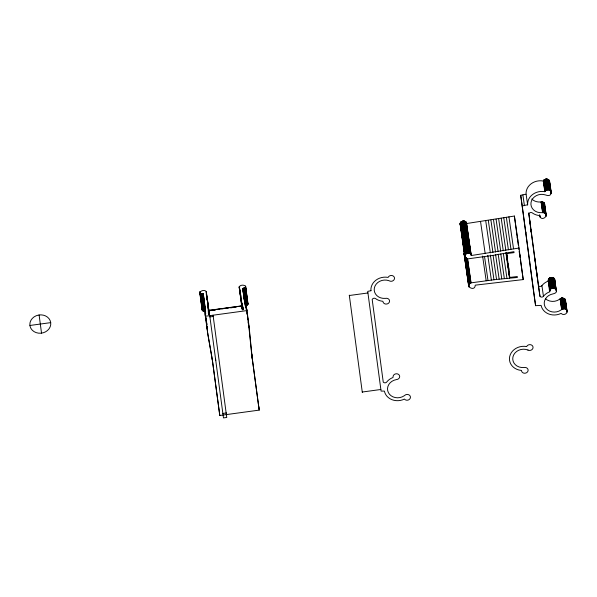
<?xml version="1.0" encoding="UTF-8"?>
<svg xmlns="http://www.w3.org/2000/svg" width="597" height="597" viewBox="0 0 597 597"><rect width="100%" height="100%" fill="white"/><g stroke="black" fill="none" stroke-linecap="round" stroke-linejoin="round"><path stroke-width="0.9" d="M464.153 254.501L464.459 252.285M509.913 276.695L509.577 277.471L517.248 276.508L517.375 277.463L496.547 279.441L471.055 282.844C463.824 285.769 475.07 292.351 475.242 285.157L523.226 279.583L519.009 248.046L471.272 255.523C469.212 248.636 460.108 257.986 467.847 258.874L493.323 255.337L513.92 251.658L514.047 252.621L506.383 253.665L506.711 252.8M549.553 182.704C550.658 178.996 544.531 177.727 543.3 181.04A13.806 12.052 -8.2 0 0 526.091 194.092L520.703 195.294L534.054 295.008L535.591 305.671L541.106 305.388A13.806 12.052 -8.2 0 0 561.083 313.388C562.867 315.604 567.426 314.335 567.135 311.216M519.009 248.046L514.398 216.047L466.66 223.524C465.958 218.905 457.824 221.666 460.615 225.673M554.755 280.896C555.777 276.769 548.598 276.18 548.255 280.127L549.598 291.843A13.806 12.052 -8.2 0 0 543.449 296.291A2.104 1.836 -8.2 0 1 539.942 296.291L528.897 213.838A2.104 1.836 -8.2 0 1 532.278 212.898A13.806 12.052 -8.2 0 0 539.382 215.539C542.054 223.629 551.74 212.36 542.046 212.659A10.492 9.156 -8.2 0 1 531.061 202.301A10.492 9.156 -8.2 0 1 545.524 194.95C554.852 198.614 550.643 184.413 544.785 191.697A13.806 12.052 -8.2 0 0 527.629 204.756L522.241 205.958L520.703 195.294M548.255 280.127L548.061 281.18A13.806 12.052 -8.2 0 0 541.912 285.627A2.104 1.836 -8.2 0 1 538.404 285.627L535.822 266.553L537.643 279.389M567.113 311.067C566.546 308.276 562.59 308.097 560.934 310.052A10.492 9.156 -8.2 0 1 545.061 306.836A10.492 9.156 -8.2 0 1 552.926 293.911C562.329 291.993 550.098 283.03 549.874 291.746M565.59 301.157L565.598 300.552M244.263 300.246L242.68 288.47C250.389 286.702 240.979 282.851 239.166 287.06L241.039 299.47L243.464 309.433L242.367 309.582L241.83 305.843L209.002 310.321L209.54 314.059L208.443 314.209L207.965 303.977L206.256 291.552C203.338 287.985 195.361 294.209 203.271 293.843L204.681 304.425L205.159 314.656L207.696 333.454L212.39 360.192L219.793 415.49L259.195 410.117L251.553 353.223L248.695 324.947M544.71 205.107C545.106 202.846 542.472 201.405 540.509 201.987A10.492 9.156 -8.2 0 1 531.785 198.988M202.077 309.552L202.935 310.806L205.577 311.044M241.725 306.097L241.875 303.575M245.665 305.545L247.852 304.313L247.486 302.88M544.837 191.704L543.315 180.995M565.575 300.403C565.008 297.612 561.053 297.425 559.396 299.388A10.492 9.156 -8.2 0 1 545.457 298.716M371.013 290.702L367.722 291.373L381.08 391.087L384.401 391.102A13.806 12.052 -8.2 0 0 404.378 399.094L404.453 399.109A3.313 2.895 -8.2 0 0 409.527 399.259A3.313 2.895 -8.2 0 0 408.952 394.848L407.841 394.475A3.313 2.895 -8.2 0 0 404.811 395.348L404.229 395.766A10.492 9.156 -8.2 0 1 388.356 392.55A10.492 9.156 -8.2 0 1 396.221 379.625L396.423 379.565A3.313 2.895 -8.2 0 0 399.684 376.595A3.313 2.895 -8.2 0 0 396.512 373.767L395.326 373.953A3.313 2.895 -8.2 0 0 393.095 377.117L392.893 377.558A13.806 12.052 -8.2 0 0 386.744 382.005A2.104 1.836 -8.2 0 1 383.237 382.005L372.192 299.552A2.104 1.836 -8.2 0 1 375.573 298.612A13.806 12.052 -8.2 0 0 382.677 301.254L382.99 301.627A3.313 2.895 -8.2 0 0 385.968 304.074L387.162 303.94A3.313 2.895 -8.2 0 0 389.475 300.358A3.313 2.895 -8.2 0 0 385.55 298.373L385.341 298.373A10.492 9.156 -8.2 0 1 374.356 288.008A10.492 9.156 -8.2 0 1 388.819 280.657L389.49 280.911A3.313 2.895 -8.2 0 0 392.639 280.941L393.617 280.284A3.313 2.895 -8.2 0 0 392.998 275.874A3.313 2.895 -8.2 0 0 388.147 277.374L388.08 277.411A13.806 12.052 -8.2 0 0 370.924 290.47L370.953 290.717M29.917 325.469L50.715 322.634A10.492 9.156 -8.2 0 0 34.066 316.903A10.492 9.156 -8.2 0 0 36.171 332.626A10.492 9.156 -8.2 0 0 50.715 322.634M209.54 314.276L209.025 310.477L241.852 306L242.337 309.552M209.04 310.634L210.868 310.38M212.689 310.134L215.427 309.761M217.248 309.515L219.077 309.261M221.808 308.888L223.636 308.642M225.457 308.395L228.196 308.022M230.017 307.768L232.755 307.395M234.576 307.149L236.405 306.903M239.136 306.53L241.875 306.157M209.062 310.791L210.89 310.544M213.622 310.171L215.45 309.918M230.949 307.806L232.778 307.559M240.069 306.567L241.897 306.313M349.335 295.508L367.939 292.97M213.569 316.425L209.92 316.925L209.711 315.44L223.465 417.907L226.748 417.46L213.054 315.209M362.26 392.028L380.864 389.49M222.845 413.437L226.494 412.945M527.852 350.006L528.024 350.066A3.313 2.895 -8.2 0 0 532.658 348.812A3.313 2.895 -8.2 0 0 531.158 344.865A3.313 2.895 -8.2 0 0 526.688 346.536L526.614 346.566A13.806 12.052 -8.2 0 0 509.704 356.469A13.806 12.052 -8.2 0 0 521.211 370.409L521.502 370.483A3.313 2.895 -8.2 0 0 524.502 373.237L525.703 373.095A3.313 2.895 -8.2 0 0 528.017 369.521A3.313 2.895 -8.2 0 0 524.084 367.528L523.875 367.528A10.492 9.156 -8.2 0 1 512.942 356.931A10.492 9.156 -8.2 0 1 527.852 350.006L528.024 350.066M208.077 308.253L208.554 308.753M464.794 255.546L464.205 254.643M242.68 288.47L244.322 299.022L246.979 310.582L205.39 316.253L205.159 314.656M212.39 360.192L207.465 331.857L207.696 333.454M528.644 212.905L530.457 225.726M208.696 309.671L209.248 313.35M519.987 256.068L519.696 253.971M549.591 181.204L551.218 192.465M549.427 180.772L551.195 192.921M549.277 180.503L551.091 193.368M549.098 180.257L550.725 191.047M550.777 191.741L551.031 193.518M548.994 180.137L550.531 190.801M550.718 191.883L550.971 193.659M548.882 180.018L550.419 190.689M548.643 179.809L550.307 190.577M548.516 179.712L550.053 190.376M548.382 179.622L549.919 190.286M548.24 179.54L549.777 190.204M548.098 179.458L549.636 190.13M565.456 299.963L567.143 311.671M547.949 179.391L549.486 190.055M565.262 299.552L567.075 312.127M565.18 299.418L566.717 310.082M547.792 179.324L549.33 189.995M564.993 299.172L566.628 309.955M547.636 179.272L549.173 189.936M564.889 299.052L566.426 309.716M547.471 179.219L549.009 189.891M564.658 298.836L566.314 309.604M547.307 179.182L548.844 189.846M564.531 298.731L566.068 309.395M564.404 298.634L565.941 309.306M547.136 179.145L548.673 189.816M564.262 298.545L565.799 309.216M546.971 179.122L548.509 189.786M564.12 298.463L565.658 309.134M546.8 179.107L548.337 189.771M546.628 179.093L548.165 189.764M546.456 179.093L547.994 189.756M546.277 179.1L547.815 189.764M546.106 179.115L547.643 189.779M545.934 179.137L547.471 189.801M563.016 298.097L564.553 308.761M545.762 179.167L547.3 189.831M562.844 298.067L564.381 308.739M545.598 179.204L547.136 189.868M562.673 298.052L564.21 308.724M545.427 179.249L546.964 189.913M562.501 298.052L564.038 308.716M545.262 179.301L546.8 189.965M562.322 298.052L563.859 308.716M545.106 179.361L546.643 190.025M562.15 298.06L563.687 308.724M544.942 179.428L546.479 190.1M561.978 298.075L563.516 308.739M544.792 179.503L546.33 190.174M561.807 298.097L563.344 308.768M544.643 179.585L546.18 190.249M544.494 179.675L546.031 190.339M561.635 298.134L563.172 308.798M544.36 179.772L545.897 190.436M561.471 298.172L563.008 308.843M561.299 298.224L562.837 308.888M544.225 179.869L545.762 190.533M544.091 179.973L545.628 190.644M561.143 298.276L562.68 308.94M543.971 180.085L545.509 190.756M560.979 298.336L562.516 309.007M543.86 180.204L545.397 190.868M560.822 298.41L562.359 309.074M543.748 180.324L545.285 190.995M543.643 180.451L545.18 191.122M560.673 298.485L562.21 309.149M543.554 180.585L545.091 191.249M560.523 298.567L562.061 309.239M543.464 180.719L544.927 191.525M560.382 298.657L561.919 309.328M560.24 298.754L561.777 309.425M560.105 298.858L561.643 309.522M544.576 203.764L546.27 215.621M544.367 203.353L546.218 215.927M544.285 203.219L546.18 216.077M544.091 202.973L545.628 213.845M543.986 202.861L545.524 213.525M543.874 202.749L545.412 213.413M543.621 202.547L545.285 213.308M554.68 279.254L556.382 291.112M543.494 202.45L545.031 213.122M554.553 278.978L556.329 291.418M543.352 202.368L544.889 213.032M554.397 278.717L556.016 289.508M543.21 202.286L544.748 212.95M554.203 278.471L555.837 289.254M554.098 278.351L555.74 289.336M543.061 202.211L544.598 212.883M553.979 278.239L555.516 288.911M542.904 202.152L544.442 212.816M553.859 278.135L555.397 288.806M542.748 202.092L544.285 212.756M553.598 277.941L555.27 288.702M542.591 202.04L544.128 212.704M553.464 277.859L555.001 288.523M542.427 201.995L543.964 212.659M553.315 277.777L554.852 288.448M542.255 201.958L543.792 212.629M553.173 277.702L554.703 288.373M542.091 201.928L543.628 212.599M553.016 277.642L554.553 288.306M541.919 201.913L543.457 212.577M552.859 277.583L554.397 288.247M552.695 277.53L554.232 288.194M541.748 201.898L543.285 212.562M552.531 277.486L554.068 288.157M541.576 201.898L543.113 212.562M541.404 201.898L542.942 212.562M552.367 277.448L553.904 288.12M552.203 277.426L553.732 288.09M541.225 201.913L542.763 212.577M552.031 277.404L553.568 288.067M541.054 201.928L542.591 212.599M551.859 277.389L553.397 288.06M551.68 277.389L553.218 288.053M550.494 277.575L552.031 288.247M550.33 277.635L551.867 288.299M550.173 277.702L551.71 288.366M550.016 277.769L551.553 288.441M549.859 277.851L551.397 288.515M549.718 277.933L551.255 288.605M549.576 278.03L551.113 288.694M549.441 278.127L550.979 288.791M549.307 278.232L550.844 288.896M549.188 278.344L550.718 289.008M549.068 278.456L550.606 289.127M539.792 215.129L540.136 217.039M548.956 278.575L550.494 289.247M539.651 214.86L539.972 216.778M548.852 278.702L550.389 289.366M548.755 278.829L550.292 289.5M548.665 278.963L550.203 289.635M548.583 279.105L550.053 289.911M548.449 279.389L549.986 290.052M548.389 279.53L549.882 290.343M548.307 279.829L549.815 290.642M541.912 285.627L543.449 296.291M526.121 194.338L527.658 205.002M531.308 232.487L531.024 230.345M534.815 258.643L534.845 258.949M535.158 261.247L534.875 259.105M538.404 285.627L539.942 296.291M522.89 194.995L524.427 205.659M525.487 230.629L525.517 230.927M525.838 233.233L525.554 231.091M529.338 259.389L529.375 259.695M529.688 261.993L529.405 259.852M517.293 237.196L517.718 240.337L517.614 239.509M518.621 247.583L518.883 249.412M519.144 251.24L519.412 253.068M519.674 254.897L520.069 257.643M520.33 259.471L523.226 279.583M508.92 216.793L513.532 248.792M506.36 217.301L510.972 249.3M503.786 217.793L508.398 249.792M501.219 218.271L505.831 250.27M505.868 252.501L509.554 278.105M498.644 218.733L503.256 250.74M503.398 253.658L506.95 278.344M496.07 219.189L500.682 251.188M500.793 253.912L504.346 278.598M493.488 219.629L498.099 251.628M498.189 254.18L501.749 278.866M490.906 220.054L495.517 252.053M495.592 254.456L499.144 279.142M488.324 220.465L492.935 252.471M493.122 255.665L496.547 279.441M485.742 220.868L490.353 252.867M490.391 255.061L493.95 279.747M487.794 255.382L491.353 280.068M480.563 221.629L485.174 253.628M484.563 256.732L487.988 280.5M482.607 256.061L486.167 280.747M466.511 222.935L471.272 255.523M466.384 222.659L471.063 254.792M466.22 222.397L470.914 254.523M466.026 222.151L470.742 254.27M465.921 222.032L470.533 254.031M465.809 221.92L470.421 253.919M465.69 221.815L470.302 253.815M465.563 221.718L470.167 253.718M465.429 221.621L470.04 253.621M465.287 221.539L469.899 253.538M465.145 221.457L469.757 253.456M464.996 221.383L469.608 253.382M464.839 221.315L469.451 253.322M464.682 221.263L469.294 253.262M464.526 221.211L469.138 253.21M464.362 221.166L468.973 253.165M464.19 221.129L468.802 253.128M464.026 221.099L468.638 253.098M463.854 221.084L468.466 253.083M463.682 221.069L468.294 253.068M463.511 221.062L468.123 253.068M463.332 221.069L467.944 253.068M463.16 221.084L467.772 253.083M462.988 221.099L467.6 253.098M462.817 221.129L467.429 253.128M462.645 221.166L467.257 253.165M462.481 221.203L467.093 253.203M462.317 221.256L466.921 253.255M462.153 221.315L466.764 253.315M467.63 259.068L471.055 282.844M467.466 259.12L470.891 282.896M461.988 221.383L466.6 253.382M461.839 221.45L466.444 253.449M467.302 259.18L470.727 282.948M461.682 221.532L466.294 253.531M467.011 258.329L470.57 283.015M466.861 258.404L470.414 283.09M461.541 221.614L466.153 253.613M461.399 221.711L466.011 253.71M466.705 258.479L470.264 283.165M461.257 221.808L465.869 253.807M466.563 258.568L470.115 283.254M461.13 221.912L465.742 253.912M466.287 257.747L469.973 283.344M461.003 222.024L465.615 254.023M466.153 257.844L469.839 283.441M460.884 222.136L465.496 254.135M460.78 222.256L465.384 254.255M466.018 257.949L469.712 283.545M460.675 222.382L465.287 254.382M465.899 258.061L469.585 283.657M460.578 222.509L465.19 254.516M465.645 257.262L469.466 283.776M460.488 222.644L465.1 254.643M465.533 257.382L469.354 283.896M460.406 222.785L465.018 254.785M465.429 257.508L469.249 284.023M460.332 222.927L464.876 255.068M465.063 255.964L469.07 284.284M460.212 223.211L468.988 284.418M460.13 223.509L468.899 284.687M460.078 223.815L468.973 286.269M464.138 253.001L468.943 286.926M464.063 253.3L468.876 286.784M464.033 253.755L468.72 286.351M249.053 326.186L252.307 359.013M258.576 405.848L259.195 410.117M531.002 230.188L530.92 229.599L530.994 230.181M531.054 230.554L531.114 230.972M531.173 231.397L531.226 231.815M535.024 260.165L535.076 260.576M532.852 244.404L535.696 265.643M525.696 232.143L525.756 232.561M529.546 260.911L529.606 261.322M519.853 254.986L519.905 255.397M517.539 238.927L517.592 239.345M529.464 219.099L532.77 243.77M522.241 205.958L535.591 305.671M514.398 216.047L518.256 244.882M506.957 254.643L507.204 256.479M508.681 267.501L508.928 269.344M509.293 272.098L509.539 273.933M506.883 254.725L507.808 262.158M508.114 263.911L508.301 265.837M508.607 267.59L508.913 270.434M509.226 272.18L509.532 275.023M506.472 253.143L509.554 276.12M506.435 253.232L509.577 277.381M506.375 253.576L509.584 277.553M349.282 295.127L362.312 392.408M245.621 286.097L248.024 303.97M245.628 286.851L247.912 304.231M245.554 287.112L247.852 304.313M245.486 287.202L247.718 304.485M245.337 287.366L247.643 304.567M245.248 287.448L247.554 304.649M245.151 287.53L247.352 304.813M244.942 287.687L247.248 304.888M244.822 287.761L247.128 304.963M244.703 287.836L247.009 305.037M244.576 287.903L246.874 305.104M244.434 287.97L246.74 305.171M244.3 288.038L246.598 305.239M244.151 288.097L246.457 305.298M244.001 288.15L246.307 305.351M246.748 308.985L249.285 327.783M243.845 288.209L246.151 305.41M246.389 307.746L247.24 314.082M247.479 315.895L248.449 323.134M243.688 288.254L245.994 305.455M243.524 288.306L245.83 305.507M246.046 306.507L246.531 310.127M246.897 312.843L247.143 314.656M247.501 317.373L247.748 319.179M248.113 321.895L248.352 323.708M245.725 305.268L246.33 309.791M243.36 288.344L245.897 307.642M243.195 288.381L245.501 305.582M243.024 288.418L245.33 305.619M244.322 299.022L245.3 305.709M251.665 354.043L251.77 354.827M242.852 288.448L244.815 303.201M251.553 353.223L258.964 408.52M244.509 301.582L244.748 303.395M242.77 306.955L243.128 309.671M242.442 305.716L242.927 309.336M242.128 304.47L242.86 309.903M240.054 289.993L240.3 291.806M240.658 294.522L240.904 296.336M241.27 299.045L241.509 300.858M241.837 303.224L242.68 309.559M239.487 286.456L239.658 288.351M239.972 290.082L240.27 292.881M240.584 294.605L240.875 297.403M241.188 299.134L242.501 309.776M239.352 286.627L242.367 309.425M239.255 286.799L242.136 308.171M239.166 287.06L241.472 304.261M215.554 358.969L215.756 360.476M207.353 298.91L209.413 314.477M206.211 291.47L209.286 314.306M206.219 292.231L207.793 304M208.04 305.806L209.263 314.671M206.226 293.836L206.555 295.709M206.838 298.358L207.166 300.239M207.405 302.045L207.652 303.858M208.01 306.574L208.256 308.38M208.323 309.082L209.054 314.507M208.375 310.358L208.86 313.977M208.413 311.641L208.778 314.358M208.435 312.918L208.681 314.731M212.159 358.588L219.793 415.49M203.271 293.843L205.092 307.425M205.405 309.858L205.652 311.671M203.099 293.866L205.04 308.35M205.398 310.224L205.622 312.403M204.972 308.246L205.704 313.679M202.928 293.888L205.652 314.052M202.756 293.896L205.704 315.328M206.062 318.044L206.308 319.858M206.674 322.574L206.913 324.387M205.129 312.089L205.614 315.709M205.861 317.514L206.226 320.231M206.584 322.947L206.831 324.761M207.069 326.574L207.457 330.566L205.152 313.365M202.584 293.903L204.883 311.104M202.413 293.911L204.719 311.112M202.241 293.903L204.547 311.104M202.077 293.903L204.383 311.104M201.913 293.888L204.219 311.089M201.756 293.873L204.055 311.074M201.599 293.858L203.898 311.059M201.443 293.836L203.749 311.037M201.293 293.806L203.599 311.007M201.152 293.769L203.458 310.97M201.01 293.731L203.316 310.933M200.876 293.694L203.181 310.895M200.749 293.649L203.055 310.85M200.629 293.605L202.935 310.806M200.405 293.493L202.823 310.753M200.077 291.829L202.614 310.634M200.002 291.918L202.517 310.574M199.943 292L202.435 310.507M199.838 292.172L202.286 310.365M199.756 292.433L202.129 310.142M39.103 314.977L41.529 333.133M517.36 237.71L517.308 237.307M207.346 326.723L207.435 329.29"/></g></svg>
